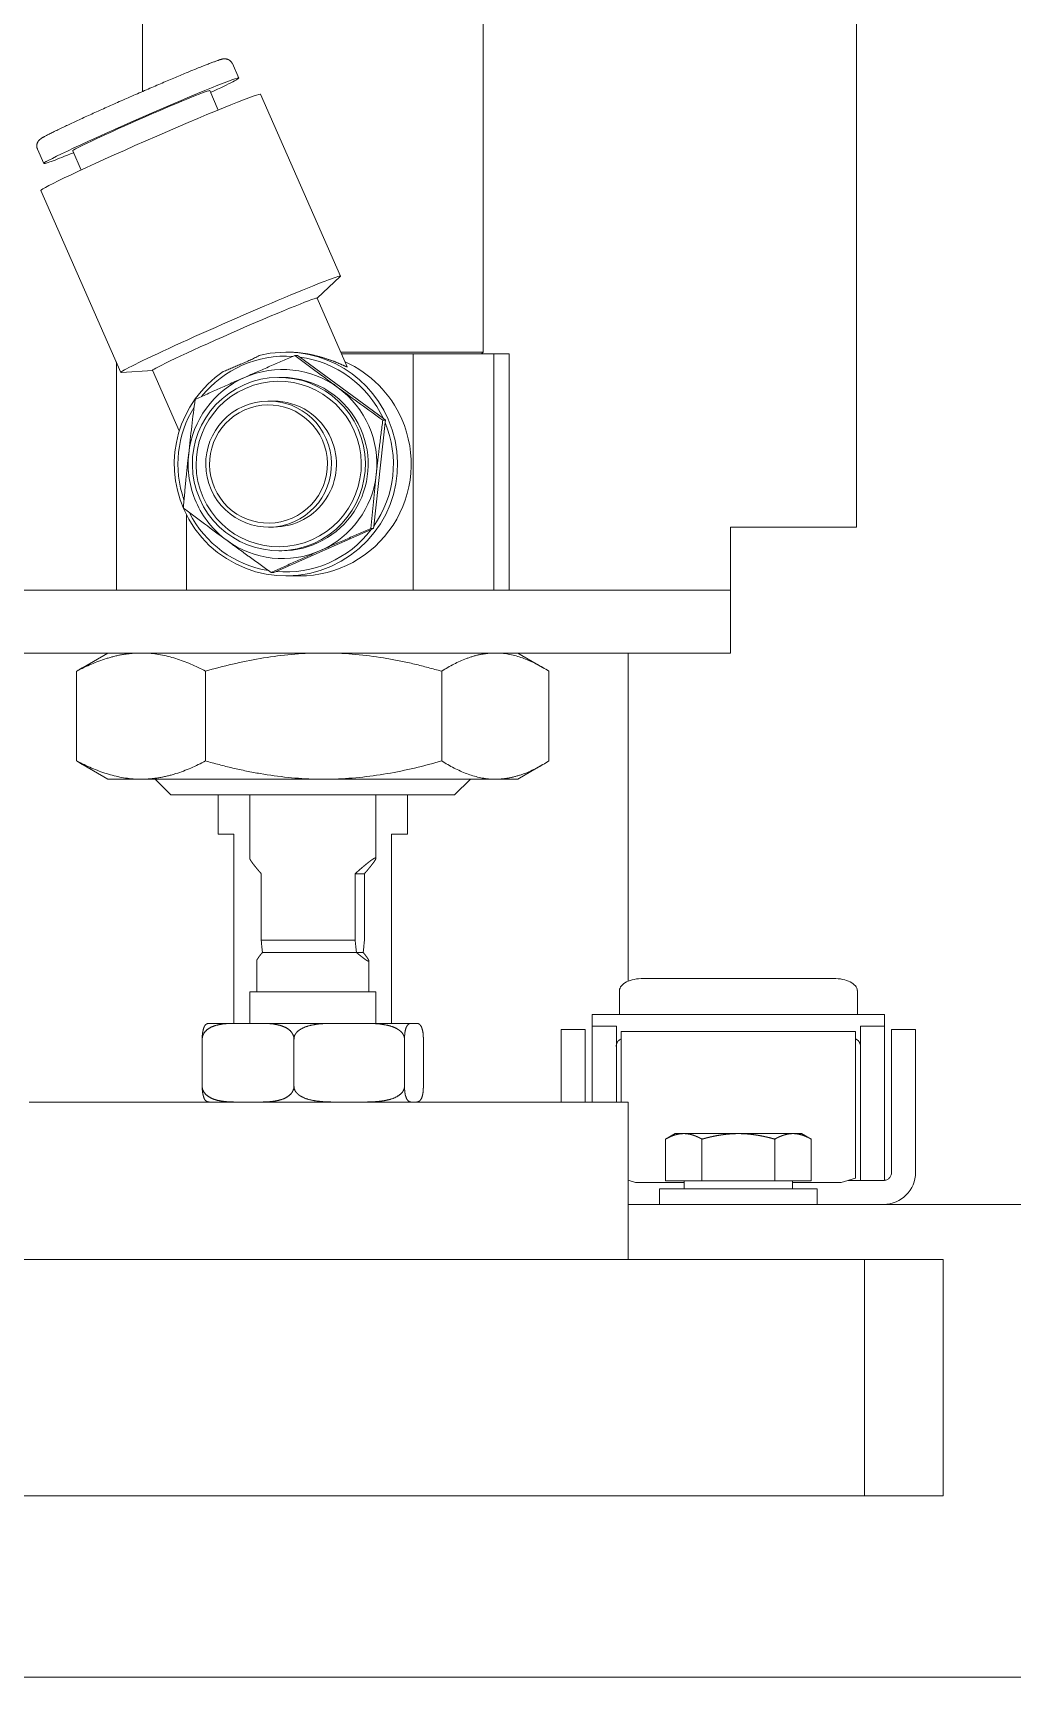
# Model space of a CAD drawing. Extents: x -681219 to -550379, y -242630 to -158199.
# Drawn here: x -672268.1 to -672206, y -213750.5 to -213646.1 of the extents above; entities that cross this region are included whole.
import ezdxf

# ---------------------------------------------------------------- set-up
doc = ezdxf.new("R2010")
doc.units = 0
doc.header["$LTSCALE"] = 1000
doc.linetypes.add('DASHED2', pattern=[9.525, 6.35, -3.175])
doc.layers.get('0').update_dxf_attribs({"linetype": 'CONTINUOUS'})
doc.layers.add('future', color=4, linetype='DASHED2', lineweight=0)

# ---------------------------------------------------------------- blocks, each defined once
blk = doc.blocks.new('A$Caddf9ae6')
at = {"color": 0}
for p, q in [((165.81, -3955.47), (165.81, -3555.47)), ((195.81, -3576.47), (195.81, -3763.47)), ((177.31, -3743.47), (177.31, -3748.47)), ((192.31, -3743.47), (177.31, -3743.47)), ((192.31, -3748.47), (192.31, -3743.47)), ((205.33, -3745.23), (197.85, -3745.23)), ((206.91, -3745.23), (205.33, -3745.23)), ((206.91, -3745.23), (206.91, -3746.75)), ((197.34, -3747.2), (199.25, -3747.2)), ((197.34, -3749.51), (197.34, -3747.26)), ((197.85, -3746.75), (205.33, -3746.75)), ((207.14, -3747.2), (199.25, -3747.2)), ((206.91, -3746.75), (205.33, -3746.75)), ((207.88, -3747.2), (207.14, -3747.2)), ((207.14, -3748.72), (207.14, -3747.2)), ((207.88, -3748.92), (207.88, -3747.2)), ((207.88, -3747.2), (207.88, -3747.2)), ((207.88, -3747.2), (207.88, -3765.74)), ((177.31, -3748.47), (192.31, -3748.47)), ((177.31, -3748.47), (177.31, -3818.47)), ((192.31, -3748.47), (192.31, -3818.47)), ((197.34, -3748.72), (199.25, -3748.72)), ((203.18, -3748.72), (199.25, -3748.72)), ((207.14, -3748.72), (203.18, -3748.72)), ((197.48, -3749.04), (197.2, -3749.94)), ((197.48, -3749.04), (198.18, -3749.04)), ((201.92, -3749.04), (198.18, -3749.04)), ((206.8, -3749.04), (201.92, -3749.04)), ((206.8, -3749.04), (206.8, -3763.9)), ((208.63, -3748.92), (207.88, -3748.92)), ((209.4, -3748.92), (208.63, -3748.92)), ((238.81, -3748.97), (472.81, -3748.97)), ((238.81, -3748.97), (238.81, -3756.97)), ((197.2, -3749.94), (197.2, -3753.03)), ((210.16, -3762.49), (210.16, -3750.45)), ((196.81, -3751.47), (195.81, -3751.47)), ((196.81, -3761.47), (196.81, -3751.47)), ((197.31, -3751.85), (199.96, -3751.85)), ((197.31, -3754.16), (197.31, -3751.85)), ((200.31, -3752.47), (199.96, -3751.85)), ((200.31, -3753), (200.31, -3752.47)), ((197.31, -3753.03), (196.81, -3753.03)), ((200.31, -3756.47), (200.31, -3753)), ((197.31, -3754.16), (199.96, -3754.16)), ((197.31, -3758.78), (197.31, -3754.16)), ((200.31, -3759.93), (200.31, -3756.47)), ((234.81, -3756.97), (230.81, -3756.97)), ((230.81, -3766.97), (230.81, -3756.97)), ((234.81, -3756.97), (234.81, -3766.97)), ((238.81, -3756.97), (234.81, -3756.97)), ((197.31, -3758.78), (199.96, -3758.78)), ((197.31, -3761.09), (197.31, -3758.78)), ((197.31, -3759.91), (196.81, -3759.91)), ((197.2, -3759.91), (197.2, -3763)), ((200.31, -3760.47), (200.31, -3759.93)), ((197.31, -3761.09), (199.96, -3761.09)), ((200.31, -3760.47), (199.96, -3761.09)), ((196.81, -3761.47), (195.81, -3761.47)), ((197.2, -3763), (197.35, -3763.47)), ((202.31, -3763.47), (192.31, -3763.47)), ((197.34, -3763.47), (197.34, -3763.43)), ((202.31, -3763.47), (202.31, -3765.47)), ((206.8, -3763.9), (202.31, -3763.9)), ((202.31, -3764.21), (207.14, -3764.21)), ((207.14, -3765.74), (207.14, -3764.21)), ((207.88, -3765.74), (207.88, -3764.01)), ((207.88, -3764.01), (208.63, -3764.01)), ((208.63, -3764.01), (209.4, -3764.01)), ((209.99, -3763.47), (230.81, -3763.47)), ((202.31, -3765.47), (202.31, -3801.47)), ((202.31, -3765.74), (207.14, -3765.74)), ((205.33, -3766.18), (202.31, -3766.18)), ((205.33, -3766.18), (206.91, -3766.18)), ((206.91, -3767.71), (206.91, -3766.18)), ((207.88, -3765.74), (207.14, -3765.74)), ((207.88, -3765.74), (207.88, -3765.74)), ((230.81, -3766.97), (230.81, -3799.97)), ((234.81, -3799.97), (234.81, -3766.97)), ((202.31, -3767.71), (205.33, -3767.71)), ((205.33, -3767.71), (206.91, -3767.71)), ((223.97, -3768.49), (229.66, -3768.49)), ((222.81, -3770.47), (223.71, -3768.92)), ((230.81, -3770.47), (229.9, -3768.89)), ((222.81, -3770.47), (222.81, -3771.66)), ((222.81, -3771.66), (222.81, -3772.12)), ((234.81, -3771), (249.81, -3771)), ((249.81, -3771.99), (249.81, -3771)), ((222.81, -3772.12), (222.81, -3782.28)), ((234.81, -3771.99), (249.81, -3771.99)), ((249.81, -3771.99), (249.81, -3777.1)), ((249.81, -3772.77), (249.91, -3772.67)), ((249.91, -3775.1), (249.91, -3772.67)), ((249.91, -3772.67), (481.71, -3772.67)), ((221.81, -3774.47), (222.81, -3773.47)), ((221.81, -3774.47), (221.81, -3774.49)), ((221.81, -3774.49), (221.81, -3792.47)), ((223.97, -3775.29), (229.66, -3775.29)), ((249.91, -3781.68), (249.91, -3775.1)), ((203.31, -3776.45), (206.31, -3776.45)), ((202.45, -3777.47), (202.45, -3777.47)), ((203.31, -3777.65), (206.31, -3777.65)), ((207.31, -3777.01), (207.31, -3776.96)), ((207.31, -3777.09), (207.31, -3777.01)), ((207.31, -3778.42), (207.31, -3777.09)), ((219.31, -3778.47), (219.31, -3777.47)), ((221.81, -3777.47), (219.31, -3777.47)), ((234.81, -3777.1), (249.81, -3777.1)), ((249.81, -3781.64), (249.81, -3777.1)), ((207.31, -3780.91), (207.31, -3778.42)), ((219.31, -3778.47), (207.31, -3778.47)), ((245.45, -3778.88), (238.87, -3779.6)), ((245.6, -3778.86), (245.45, -3778.88)), ((245.6, -3779.03), (245.6, -3778.86)), ((245.7, -3778.99), (245.6, -3778.86)), ((249.61, -3784.31), (245.7, -3778.99)), ((207.31, -3779.47), (209.31, -3779.47)), ((209.31, -3779.47), (209.31, -3779.49)), ((209.31, -3779.49), (209.31, -3787.47)), ((209.31, -3779.92), (211.29, -3779.92)), ((217.79, -3779.47), (221.81, -3779.47)), ((238.65, -3779.76), (235.99, -3785.8)), ((238.72, -3779.61), (238.65, -3779.76)), ((238.87, -3779.6), (238.72, -3779.61)), ((238.72, -3779.78), (238.72, -3779.61)), ((207.31, -3781.41), (207.31, -3780.91)), ((211.81, -3780.7), (211.81, -3780.27)), ((211.81, -3780.7), (211.81, -3786.66)), ((212.59, -3780.19), (216.81, -3780.19)), ((212.59, -3780.78), (212.59, -3786.74)), ((216.81, -3780.78), (212.59, -3780.78)), ((216.81, -3780.78), (216.81, -3780.19)), ((207.31, -3787.37), (207.31, -3781.41)), ((253.34, -3783.19), (248.99, -3781.28)), ((253.34, -3783.18), (254.72, -3781.74)), ((266.28, -3786.79), (254.74, -3781.72)), ((222.81, -3782.28), (222.81, -3783.28)), ((222.81, -3783.28), (222.81, -3794.09)), ((203.31, -3784.66), (206.31, -3784.66)), ((235.71, -3785.17), (235.71, -3784.31)), ((249.7, -3784.43), (249.61, -3784.31)), ((249.7, -3784.6), (249.7, -3784.43)), ((249.91, -3785.17), (249.91, -3785.13)), ((235.99, -3785.8), (235.93, -3785.94)), ((235.93, -3786.11), (235.93, -3785.94)), ((237.31, -3785.62), (237.31, -3785.44)), ((238.81, -3786.27), (238.81, -3785.96)), ((246.81, -3786.27), (246.81, -3785.96)), ((248.31, -3785.62), (248.31, -3785.44)), ((207.31, -3787.78), (207.31, -3787.37)), ((209.31, -3787.02), (211.29, -3787.02)), ((212.59, -3786.74), (216.81, -3786.74)), ((207.31, -3787.47), (209.31, -3787.47)), ((207.31, -3789.97), (207.31, -3787.78)), ((217.79, -3787.47), (221.81, -3787.47)), ((268.23, -3788.57), (267.31, -3788.17)), ((207.31, -3788.47), (219.31, -3788.47)), ((219.31, -3789.47), (219.31, -3788.47)), ((203.31, -3790.48), (206.31, -3790.48)), ((221.81, -3789.47), (219.31, -3789.47)), ((223.97, -3790.27), (229.66, -3790.27)), ((266.51, -3790), (265.28, -3789.47)), ((234.81, -3791.48), (239.59, -3791.48)), ((221.81, -3792.47), (222.81, -3793.47)), ((248.76, -3793.63), (244.91, -3791.94)), ((248.75, -3793.62), (248.62, -3795.62)), ((222.81, -3794.09), (222.81, -3794.63)), ((222.81, -3794.63), (222.81, -3796.47)), ((266.46, -3794.27), (481.71, -3794.27)), ((260.17, -3800.71), (248.63, -3795.64)), ((222.81, -3796.47), (223.72, -3798.04)), ((230.81, -3796.47), (229.9, -3798.04)), ((234.81, -3795.93), (249.29, -3795.93)), ((223.97, -3798.45), (229.66, -3798.45)), ((262.69, -3798.7), (261.47, -3798.16)), ((230.81, -3809.97), (230.81, -3799.97)), ((234.81, -3799.97), (234.81, -3809.97)), ((262.8, -3800.93), (261.89, -3800.53))]:
    blk.add_line(p, q, dxfattribs=at)
for centre, radius, start, end in [((197.85, -3747.26), 2.03, 90, 180), ((197.85, -3747.26), 0.508, 90, 180), ((205.85, -3749.23), 0.508, 22.0243, 90), ((205.85, -3763.71), 0.508, 270, 337.9757), ((203.31, -3776.96), 1, 177.2991, 180), ((206.31, -3776.96), 1, 0, 4.5168), ((203.31, -3789.97), 1, 180, 184.5168), ((206.31, -3789.97), 1, 355.4832, 0)]:
    blk.add_arc(centre, radius, start, end, dxfattribs=at)
for centre, major_axis, ratio, start_param, end_param in [((209.4, -3750.45), (0, 1.52), 0.5, 4.712389, 6.283185), ((209.4, -3762.49), (0, -1.52), 0.5, 0, 1.570796), ((242.81, -3784.31), (-7.1, 0), 0.997648, 4.297924, 6.283185), ((242.81, -3785.17), (-7.1, 0), 0.997648, 4.297924, 7.439516), ((242.81, -3785.19), (-6.85, 0), 0.997648, 4.31805, 5.324995), ((242.81, -3784.31), (-7.1, 0), 0.997648, 3.563114, 4.297924), ((242.81, -3785.17), (7.1, 0), 0.997648, 6.05272, 7.439516), ((242.81, -3785.19), (6.85, 0), 0.997648, 0.12926, 1.136205), ((242.81, -3785.19), (-6.85, 0), 0.997648, 5.365247, 6.372193), ((242.81, -3785.62), (-5.5, 0), 0.997648, 4.297924, 7.439516), ((242.81, -3785.44), (-5.5, 0), 0.997648, 4.297924, 6.283185), ((242.81, -3785.39), (-6, 0), 0.997648, 4.821522, 5.86872), ((242.81, -3785.39), (-6, 0), 0.997648, 3.774325, 4.821522), ((242.81, -3784.29), (5.35, 0), 0.997648, 1.274472, 1.274474), ((242.81, -3785.63), (-5.25, 0), 0.997648, 4.297924, 7.439516), ((242.81, -3785.62), (5.5, 0), 0.997648, 4.297924, 7.439516), ((242.81, -3785.63), (5.25, 0), 0.997648, 4.297924, 7.439516), ((242.81, -3785.44), (5.5, 0), 0.997648, 0, 1.156331), ((242.81, -3786.27), (-4, 0), 0.997648, 4.297924, 7.439516), ((242.81, -3785.96), (-4, 0), 0.997648, 4.297924, 6.283185), ((242.81, -3785.39), (6, 0), 0.997648, 5.86872, 6.915918), ((251.68, -3788.68), (3.05, 6.96), 0.027602, 3.078788, 6.220381), ((251.68, -3788.68), (3.05, 6.96), 0.027602, 6.220381, 6.359124), ((242.81, -3785.39), (-6, 0), 0.997648, 5.86872, 6.915918), ((242.81, -3786.28), (-3.75, 0), 0.997648, 4.297924, 7.439516), ((242.81, -3786.27), (4, 0), 0.997648, 4.297924, 7.439516), ((242.81, -3786.28), (3.75, 0), 0.997648, 4.297924, 7.439516), ((242.81, -3785.96), (4, 0), 0.997648, 0, 1.156331), ((251.05, -3788.41), (2.29, 5.22), 0.027602, 6.220381, 6.283185), ((251.05, -3788.41), (2.29, 5.22), 0.027602, 3.141593, 6.220381), ((242.81, -3785.19), (6.85, 0), 0.997648, 5.387398, 6.350839), ((242.81, -3785.19), (-6.85, 0), 0.997648, 0.161221, 1.103123), ((263.23, -3793.75), (3.05, 6.96), 0.027602, 3.141593, 6.220381), ((263.23, -3793.75), (3.05, 6.96), 0.027602, 6.220381, 6.283185), ((242.81, -3785.39), (6, 0), 0.997648, 4.821522, 5.86872), ((264.6, -3794.35), (-2.71, -6.18), 0.027602, 6.220381, 9.361973), ((264.6, -3794.35), (2.71, 6.18), 0.027602, 6.220381, 7.073385), ((242.81, -3785.39), (6, 0), 0.997648, 3.774325, 4.297924), ((242.81, -3785.17), (-7.1, 0), 0.997648, 1.156331, 2.543128), ((264.6, -3794.35), (-1.91, -4.35), 0.027602, 0, 3.078788), ((264.6, -3794.35), (1.91, 4.35), 0.027602, 6.220381, 6.283185), ((242.81, -3785.39), (6, 0), 0.997648, 4.297924, 4.821522), ((242.81, -3785.19), (6.85, 0), 0.997648, 4.374871, 5.268292), ((251.68, -3788.68), (-3.05, -6.96), 0.027602, 6.207247, 6.220381), ((264.6, -3794.35), (-2.71, -6.18), 0.027602, 5.492986, 6.220381)]:
    blk.add_ellipse(centre, major_axis=major_axis, ratio=ratio, start_param=start_param, end_param=end_param, dxfattribs=at)
for points, weights, degree in [([(200.31, -3753), (200.31, -3752.47), (199.96, -3751.85)], [1, 1.0379548493, 1], 2), ([(199.96, -3754.16), (200.31, -3753.54), (200.31, -3753)], [1, 1.0379548493, 1], 2), ([(200.31, -3756.47), (200.31, -3755.4), (199.96, -3754.16)], [1, 1.0379548493, 1], 2), ([(199.96, -3758.78), (200.31, -3757.54), (200.31, -3756.47)], [1, 1.0379548493, 1], 2), ([(200.31, -3759.93), (200.31, -3759.4), (199.96, -3758.78)], [1, 1.0379548493, 1], 2), ([(199.96, -3761.09), (200.31, -3760.47), (200.31, -3759.93)], [1, 1.0379548493, 1], 2), ([(211.26, -3779.94), (211.26, -3779.86), (211.45, -3779.98), (211.81, -3780.27)], [1, 0.973657977129, 0.973657977129, 1], 3), ([(211.81, -3780.7), (211.45, -3780.27), (211.26, -3780.01), (211.26, -3779.94)], [1, 0.973657977129, 0.973657977129, 1], 3), ([(216.81, -3780.19), (217.46, -3779.63), (217.81, -3779.38), (217.81, -3779.49)], [1, 0.956942897796, 0.956942897796, 1], 3), ([(217.81, -3779.49), (217.81, -3779.6), (217.46, -3780.05), (216.81, -3780.78)], [1, 0.956942897796, 0.956942897796, 1], 3), ([(211.29, -3787.02), (211.35, -3787.02), (211.53, -3786.9), (211.81, -3786.66)], [0.987372383912, 0.974707984525, 0.978917189888, 1], 3), ([(216.81, -3786.74), (217.36, -3787.22), (217.7, -3787.47), (217.79, -3787.47)], [1, 0.96369489536, 0.958001711993, 0.982920449899], 3)]:
    blk.add_rational_spline(points, weights, degree=degree, dxfattribs=at)
for points, knots in [([(222.81, -3771.66), (222.83, -3771.4), (222.86, -3771.13), (222.98, -3770.59), (223.06, -3770.32), (223.36, -3769.52), (223.64, -3769), (223.97, -3768.49)], [0.019331873, 0.019331873, 0.019331873, 0.019331873, 0.021108454, 0.021108454, 0.022885035, 0.022885035, 0.026438197, 0.026438197, 0.026438197, 0.026438197]), ([(229.66, -3768.49), (229.99, -3769.01), (230.27, -3769.54), (230.67, -3770.6), (230.79, -3771.13), (230.81, -3771.66)], [0.011206969, 0.011206969, 0.011206969, 0.011206969, 0.014767435, 0.014767435, 0.018327902, 0.018327902, 0.018327902, 0.018327902]), ([(223.97, -3775.29), (223.64, -3774.77), (223.36, -3774.24), (222.96, -3773.18), (222.84, -3772.65), (222.81, -3772.12)], [0.011206969, 0.011206969, 0.011206969, 0.011206969, 0.014767435, 0.014767435, 0.018327902, 0.018327902, 0.018327902, 0.018327902]), ([(230.81, -3772.12), (230.8, -3772.38), (230.76, -3772.65), (230.65, -3773.19), (230.56, -3773.46), (230.26, -3774.26), (229.99, -3774.78), (229.66, -3775.29)], [0.019331873, 0.019331873, 0.019331873, 0.019331873, 0.021108454, 0.021108454, 0.022885035, 0.022885035, 0.026438197, 0.026438197, 0.026438197, 0.026438197]), ([(222.81, -3782.28), (222.84, -3781.11), (222.96, -3779.93), (223.36, -3777.58), (223.64, -3776.43), (223.97, -3775.29)], [0.017779782, 0.017779782, 0.017779782, 0.017779782, 0.021329479, 0.021329479, 0.024879177, 0.024879177, 0.024879177, 0.024879177]), ([(229.66, -3775.29), (229.82, -3775.86), (229.97, -3776.43), (230.25, -3777.59), (230.37, -3778.18), (230.67, -3779.93), (230.79, -3781.11), (230.81, -3782.28)], [0.009669481, 0.009669481, 0.009669481, 0.009669481, 0.011445487, 0.011445487, 0.013221494, 0.013221494, 0.016773507, 0.016773507, 0.016773507, 0.016773507]), ([(202.31, -3776.97), (202.31, -3776.93), (202.31, -3776.89), (202.33, -3776.8), (202.34, -3776.75), (202.4, -3776.67), (202.43, -3776.65), (202.5, -3776.6), (202.55, -3776.57), (202.68, -3776.52), (202.77, -3776.5), (202.94, -3776.47), (203, -3776.47), (203.15, -3776.46), (203.23, -3776.45), (203.31, -3776.45)], [0.00466425, 0.00466425, 0.00466425, 0.00466425, 0.005435965, 0.005435965, 0.006415942, 0.006415942, 0.00690593, 0.00690593, 0.007395919, 0.007395919, 0.007885907, 0.007885907, 0.008130901, 0.008130901, 0.008375895, 0.008375895, 0.008375895, 0.008375895]), ([(206.31, -3776.45), (206.4, -3776.45), (206.48, -3776.46), (206.62, -3776.47), (206.69, -3776.47), (206.8, -3776.49), (206.85, -3776.5), (206.94, -3776.53), (206.98, -3776.54), (207.08, -3776.57), (207.13, -3776.6), (207.2, -3776.65), (207.23, -3776.67), (207.29, -3776.75), (207.3, -3776.8), (207.31, -3776.9), (207.31, -3776.96), (207.31, -3777.01)], [0.000000197, 0.000000197, 0.000000197, 0.000000197, 0.000244809, 0.000244809, 0.000489421, 0.000489421, 0.000734033, 0.000734033, 0.000978644, 0.000978644, 0.001467868, 0.001467868, 0.001957092, 0.001957092, 0.00293554, 0.00293554, 0.003913987, 0.003913987, 0.003913987, 0.003913987]), ([(203.31, -3777.65), (203.23, -3777.65), (203.15, -3777.65), (203, -3777.63), (202.94, -3777.63), (202.82, -3777.61), (202.77, -3777.6), (202.68, -3777.58), (202.65, -3777.56), (202.55, -3777.53), (202.5, -3777.5), (202.43, -3777.45), (202.4, -3777.43), (202.34, -3777.35), (202.33, -3777.3), (202.31, -3777.21), (202.31, -3777.17), (202.31, -3777.13)], [0.000000197, 0.000000197, 0.000000197, 0.000000197, 0.000244809, 0.000244809, 0.000489421, 0.000489421, 0.000734033, 0.000734033, 0.000978644, 0.000978644, 0.001467868, 0.001467868, 0.001957092, 0.001957092, 0.00293554, 0.00293554, 0.003706499, 0.003706499, 0.003706499, 0.003706499]), ([(202.31, -3780.71), (202.31, -3780.47), (202.31, -3780.24), (202.33, -3779.69), (202.34, -3779.39), (202.4, -3778.94), (202.43, -3778.79), (202.5, -3778.5), (202.55, -3778.35), (202.68, -3778.08), (202.77, -3777.94), (202.94, -3777.78), (203, -3777.74), (203.15, -3777.67), (203.23, -3777.65), (203.31, -3777.65)], [0.00466425, 0.00466425, 0.00466425, 0.00466425, 0.005435965, 0.005435965, 0.006415942, 0.006415942, 0.00690593, 0.00690593, 0.007395919, 0.007395919, 0.007885907, 0.007885907, 0.008130901, 0.008130901, 0.008375895, 0.008375895, 0.008375895, 0.008375895]), ([(207.31, -3777.09), (207.31, -3777.14), (207.31, -3777.2), (207.3, -3777.3), (207.29, -3777.35), (207.23, -3777.43), (207.2, -3777.45), (207.13, -3777.5), (207.08, -3777.53), (206.94, -3777.58), (206.86, -3777.6), (206.69, -3777.63), (206.62, -3777.63), (206.48, -3777.65), (206.4, -3777.65), (206.31, -3777.65)], [0.004455988, 0.004455988, 0.004455988, 0.004455988, 0.005435965, 0.005435965, 0.006415942, 0.006415942, 0.00690593, 0.00690593, 0.007395919, 0.007395919, 0.007885907, 0.007885907, 0.008130901, 0.008130901, 0.008375895, 0.008375895, 0.008375895, 0.008375895]), ([(206.31, -3777.65), (206.4, -3777.65), (206.48, -3777.67), (206.62, -3777.74), (206.69, -3777.78), (206.8, -3777.89), (206.85, -3777.95), (206.94, -3778.08), (206.98, -3778.15), (207.08, -3778.36), (207.13, -3778.5), (207.2, -3778.8), (207.23, -3778.95), (207.29, -3779.39), (207.3, -3779.7), (207.31, -3780.3), (207.31, -3780.6), (207.31, -3780.91)], [0.000000197, 0.000000197, 0.000000197, 0.000000197, 0.000244809, 0.000244809, 0.000489421, 0.000489421, 0.000734033, 0.000734033, 0.000978644, 0.000978644, 0.001467868, 0.001467868, 0.001957092, 0.001957092, 0.00293554, 0.00293554, 0.003913987, 0.003913987, 0.003913987, 0.003913987]), ([(237.32, -3782.98), (237.56, -3782.45), (237.8, -3781.9), (238.26, -3780.83), (238.49, -3780.31), (238.72, -3779.78)], [0.00968485, 0.00968485, 0.00968485, 0.00968485, 0.01143811, 0.01143811, 0.01319137, 0.01319137, 0.01319137, 0.01319137]), ([(242.16, -3779.44), (242.45, -3779.41), (242.75, -3779.38), (243.33, -3779.31), (243.61, -3779.28), (244.47, -3779.17), (245.04, -3779.1), (245.6, -3779.03)], [0.003505342, 0.003505342, 0.003505342, 0.003505342, 0.004378342, 0.004378342, 0.005251342, 0.005251342, 0.006997343, 0.006997343, 0.006997343, 0.006997343]), ([(203.31, -3784.66), (203.23, -3784.66), (203.15, -3784.64), (203, -3784.58), (202.94, -3784.53), (202.82, -3784.42), (202.77, -3784.36), (202.68, -3784.23), (202.65, -3784.16), (202.55, -3783.96), (202.5, -3783.81), (202.43, -3783.52), (202.4, -3783.37), (202.34, -3782.92), (202.33, -3782.62), (202.31, -3782.08), (202.31, -3781.84), (202.31, -3781.6)], [0.000000197, 0.000000197, 0.000000197, 0.000000197, 0.000244809, 0.000244809, 0.000489421, 0.000489421, 0.000734033, 0.000734033, 0.000978644, 0.000978644, 0.001467868, 0.001467868, 0.001957092, 0.001957092, 0.00293554, 0.00293554, 0.003706499, 0.003706499, 0.003706499, 0.003706499]), ([(207.31, -3781.41), (207.31, -3781.71), (207.31, -3782.01), (207.3, -3782.62), (207.29, -3782.92), (207.23, -3783.37), (207.2, -3783.52), (207.13, -3783.81), (207.08, -3783.96), (206.94, -3784.24), (206.86, -3784.37), (206.69, -3784.53), (206.62, -3784.58), (206.48, -3784.65), (206.4, -3784.66), (206.31, -3784.66)], [0.004455988, 0.004455988, 0.004455988, 0.004455988, 0.005435965, 0.005435965, 0.006415942, 0.006415942, 0.00690593, 0.00690593, 0.007395919, 0.007395919, 0.007885907, 0.007885907, 0.008130901, 0.008130901, 0.008375895, 0.008375895, 0.008375895, 0.008375895]), ([(247.65, -3781.85), (247.83, -3782.09), (248, -3782.33), (248.35, -3782.79), (248.52, -3783.02), (249.03, -3783.71), (249.37, -3784.16), (249.7, -3784.6)], [0.003505342, 0.003505342, 0.003505342, 0.003505342, 0.004378342, 0.004378342, 0.005251342, 0.005251342, 0.006997343, 0.006997343, 0.006997343, 0.006997343]), ([(249.91, -3785.13), (249.91, -3785.04), (249.91, -3784.95), (249.9, -3784.56), (249.87, -3784.27), (249.79, -3783.7), (249.73, -3783.44), (249.6, -3782.94), (249.53, -3782.7), (249.38, -3782.27), (249.31, -3782.07), (249.17, -3781.74), (249.1, -3781.59), (249.03, -3781.43), (249.01, -3781.39), (248.99, -3781.32), (248.98, -3781.3), (248.98, -3781.29)], [0.012526382, 0.012526382, 0.012526382, 0.012526382, 0.012814567, 0.012814567, 0.013831657, 0.013831657, 0.014848747, 0.014848747, 0.015865837, 0.015865837, 0.016882927, 0.016882927, 0.017900018, 0.017900018, 0.018408563, 0.018408563, 0.018917108, 0.018917108, 0.018917108, 0.018917108]), ([(235.93, -3786.11), (236.15, -3785.61), (236.39, -3785.09), (236.85, -3784.04), (237.09, -3783.52), (237.32, -3782.98)], [0.006180413, 0.006180413, 0.006180413, 0.006180413, 0.007932631, 0.007932631, 0.00968485, 0.00968485, 0.00968485, 0.00968485]), ([(223.97, -3790.27), (223.8, -3789.7), (223.65, -3789.13), (223.38, -3787.97), (223.26, -3787.38), (222.96, -3785.63), (222.84, -3784.45), (222.81, -3783.28)], [0.009669481, 0.009669481, 0.009669481, 0.009669481, 0.011445487, 0.011445487, 0.013221494, 0.013221494, 0.016773507, 0.016773507, 0.016773507, 0.016773507]), ([(230.81, -3783.28), (230.79, -3784.46), (230.67, -3785.63), (230.26, -3787.99), (229.99, -3789.14), (229.66, -3790.27)], [0.017779782, 0.017779782, 0.017779782, 0.017779782, 0.021329479, 0.021329479, 0.024879177, 0.024879177, 0.024879177, 0.024879177]), ([(202.31, -3787.21), (202.31, -3787.01), (202.31, -3786.81), (202.33, -3786.36), (202.34, -3786.11), (202.4, -3785.74), (202.43, -3785.61), (202.5, -3785.37), (202.55, -3785.25), (202.68, -3785.02), (202.77, -3784.91), (202.94, -3784.77), (203, -3784.74), (203.15, -3784.68), (203.23, -3784.66), (203.31, -3784.66)], [0.000474361, 0.000474361, 0.000474361, 0.000474361, 0.00123952, 0.00123952, 0.002210358, 0.002210358, 0.002695777, 0.002695777, 0.003181196, 0.003181196, 0.003666615, 0.003666615, 0.003909324, 0.003909324, 0.004152034, 0.004152034, 0.004152034, 0.004152034]), ([(206.31, -3784.66), (206.4, -3784.66), (206.48, -3784.68), (206.63, -3784.74), (206.69, -3784.78), (206.86, -3784.91), (206.95, -3785.02), (207.08, -3785.26), (207.13, -3785.38), (207.2, -3785.62), (207.23, -3785.75), (207.29, -3786.12), (207.3, -3786.37), (207.31, -3786.87), (207.31, -3787.12), (207.31, -3787.37)], [0.012495439, 0.012495439, 0.012495439, 0.012495439, 0.012739884, 0.012739884, 0.012984329, 0.012984329, 0.013473219, 0.013473219, 0.013962109, 0.013962109, 0.014450999, 0.014450999, 0.015428779, 0.015428779, 0.016406559, 0.016406559, 0.016406559, 0.016406559]), ([(249.7, -3784.6), (249.47, -3785.13), (249.25, -3785.65), (248.78, -3786.72), (248.54, -3787.27), (248.31, -3787.8)], [0.002539277, 0.002539277, 0.002539277, 0.002539277, 0.004288054, 0.004288054, 0.006036832, 0.006036832, 0.006036832, 0.006036832]), ([(237.97, -3788.93), (237.8, -3788.7), (237.63, -3788.46), (237.28, -3787.98), (237.11, -3787.75), (236.6, -3787.04), (236.26, -3786.58), (235.93, -3786.11)], [0.003505342, 0.003505342, 0.003505342, 0.003505342, 0.004378342, 0.004378342, 0.005251342, 0.005251342, 0.006997343, 0.006997343, 0.006997343, 0.006997343]), ([(249.73, -3786.79), (249.53, -3787.18), (249.35, -3787.57), (249, -3788.37), (248.83, -3788.77), (248.68, -3789.16)], [0, 0, 0, 0, 0.001300313, 0.001300313, 0.002600626, 0.002600626, 0.002600626, 0.002600626]), ([(203.31, -3790.48), (203.23, -3790.48), (203.15, -3790.47), (203, -3790.41), (202.94, -3790.37), (202.76, -3790.23), (202.68, -3790.12), (202.55, -3789.89), (202.5, -3789.77), (202.42, -3789.52), (202.4, -3789.4), (202.34, -3789.03), (202.33, -3788.78), (202.31, -3788.33), (202.31, -3788.14), (202.31, -3787.94)], [0.012495439, 0.012495439, 0.012495439, 0.012495439, 0.012739884, 0.012739884, 0.012984329, 0.012984329, 0.013473219, 0.013473219, 0.013962109, 0.013962109, 0.014450999, 0.014450999, 0.015428779, 0.015428779, 0.016202081, 0.016202081, 0.016202081, 0.016202081]), ([(207.31, -3787.78), (207.31, -3788.03), (207.31, -3788.28), (207.3, -3788.79), (207.29, -3789.04), (207.23, -3789.41), (207.2, -3789.53), (207.13, -3789.78), (207.08, -3789.9), (206.94, -3790.13), (206.86, -3790.24), (206.69, -3790.37), (206.62, -3790.41), (206.47, -3790.47), (206.39, -3790.48), (206.31, -3790.48)], [0.000268683, 0.000268683, 0.000268683, 0.000268683, 0.00123952, 0.00123952, 0.002210358, 0.002210358, 0.002695777, 0.002695777, 0.003181196, 0.003181196, 0.003666615, 0.003666615, 0.003909324, 0.003909324, 0.004152034, 0.004152034, 0.004152034, 0.004152034]), ([(248.31, -3787.8), (248.07, -3788.34), (247.84, -3788.87), (247.37, -3789.91), (247.14, -3790.43), (246.91, -3790.93)], [0.006036832, 0.006036832, 0.006036832, 0.006036832, 0.007784571, 0.007784571, 0.009532311, 0.009532311, 0.009532311, 0.009532311]), ([(262.8, -3800.93), (262.85, -3800.96), (262.91, -3800.97), (263.02, -3800.98), (263.07, -3800.97), (263.16, -3800.96), (263.19, -3800.94), (263.26, -3800.91), (263.29, -3800.89), (263.34, -3800.86), (263.36, -3800.84), (263.4, -3800.79), (263.42, -3800.77), (263.5, -3800.67), (263.54, -3800.6), (263.72, -3800.27), (263.89, -3799.93), (264.29, -3799.08), (264.51, -3798.62), (264.99, -3797.58), (265.24, -3797.01), (265.78, -3795.83), (266.05, -3795.21), (266.58, -3793.98), (266.84, -3793.38), (267.33, -3792.24), (267.55, -3791.71), (267.94, -3790.77), (268.1, -3790.36), (268.35, -3789.71), (268.44, -3789.47), (268.51, -3789.23), (268.53, -3789.2), (268.53, -3789.05)], [4.775194, 4.775194, 4.775194, 4.775194, 4.784528, 4.784528, 4.794775, 4.794775, 4.8074, 4.8074, 4.823056, 4.823056, 4.844893, 4.844893, 4.88747, 4.88747, 5.070139, 5.070139, 5.453601, 5.453601, 5.778215, 5.778215, 6.099734, 6.099734, 6.420554, 6.420554, 6.74127, 6.74127, 7.062302, 7.062302, 7.38466, 7.38466, 7.714234, 7.714234, 7.853982, 7.853982, 7.853982, 7.853982]), ([(268.53, -3789.05), (268.53, -3789.03), (268.53, -3789.02), (268.53, -3788.98), (268.52, -3788.96), (268.51, -3788.9), (268.5, -3788.87), (268.47, -3788.79), (268.44, -3788.75), (268.36, -3788.66), (268.31, -3788.62), (268.24, -3788.58), (268.24, -3788.58), (268.23, -3788.57)], [1.57079633, 1.57079633, 1.57079633, 1.57079633, 1.58335725, 1.58335725, 1.59591817, 1.59591817, 1.6084791, 1.6084791, 1.62104002, 1.62104002, 1.63195537, 1.63195537, 1.63360095, 1.63360095, 1.63360095, 1.63360095]), ([(202.32, -3790.05), (202.32, -3790.06), (202.32, -3790.07), (202.33, -3790.13), (202.34, -3790.19), (202.4, -3790.26), (202.43, -3790.29), (202.5, -3790.34), (202.55, -3790.36), (202.68, -3790.41), (202.77, -3790.43), (202.94, -3790.46), (203, -3790.47), (203.15, -3790.48), (203.23, -3790.48), (203.31, -3790.48)], [0.005244118, 0.005244118, 0.005244118, 0.005244118, 0.005435965, 0.005435965, 0.006415942, 0.006415942, 0.00690593, 0.00690593, 0.007395919, 0.007395919, 0.007885907, 0.007885907, 0.008130901, 0.008130901, 0.008375895, 0.008375895, 0.008375895, 0.008375895]), ([(206.31, -3790.48), (206.4, -3790.48), (206.48, -3790.48), (206.62, -3790.47), (206.69, -3790.46), (206.8, -3790.44), (206.85, -3790.43), (206.94, -3790.41), (206.98, -3790.4), (207.08, -3790.36), (207.13, -3790.34), (207.2, -3790.29), (207.23, -3790.26), (207.29, -3790.18), (207.3, -3790.13), (207.31, -3790.07), (207.31, -3790.06), (207.31, -3790.05)], [0.000000197, 0.000000197, 0.000000197, 0.000000197, 0.000244809, 0.000244809, 0.000489421, 0.000489421, 0.000734033, 0.000734033, 0.000978644, 0.000978644, 0.001467868, 0.001467868, 0.001957092, 0.001957092, 0.00293554, 0.00293554, 0.003125856, 0.003125856, 0.003125856, 0.003125856]), ([(222.81, -3794.09), (222.83, -3793.76), (222.86, -3793.44), (222.98, -3792.79), (223.06, -3792.47), (223.36, -3791.51), (223.64, -3790.89), (223.97, -3790.27)], [0.019331873, 0.019331873, 0.019331873, 0.019331873, 0.021108454, 0.021108454, 0.022885035, 0.022885035, 0.026438197, 0.026438197, 0.026438197, 0.026438197]), ([(229.66, -3790.27), (229.99, -3790.89), (230.27, -3791.53), (230.67, -3792.8), (230.79, -3793.44), (230.81, -3794.09)], [0.011206969, 0.011206969, 0.011206969, 0.011206969, 0.014767435, 0.014767435, 0.018327902, 0.018327902, 0.018327902, 0.018327902]), ([(243.47, -3791.34), (243.17, -3791.38), (242.88, -3791.41), (242.3, -3791.47), (242.01, -3791.5), (241.15, -3791.58), (240.59, -3791.63), (240.02, -3791.68)], [0.003505342, 0.003505342, 0.003505342, 0.003505342, 0.004378342, 0.004378342, 0.005251342, 0.005251342, 0.006997343, 0.006997343, 0.006997343, 0.006997343]), ([(223.97, -3798.45), (223.64, -3797.82), (223.36, -3797.19), (222.96, -3795.91), (222.84, -3795.27), (222.81, -3794.63)], [0.011206969, 0.011206969, 0.011206969, 0.011206969, 0.014767435, 0.014767435, 0.018327902, 0.018327902, 0.018327902, 0.018327902]), ([(230.81, -3794.63), (230.8, -3794.95), (230.76, -3795.28), (230.65, -3795.92), (230.56, -3796.25), (230.26, -3797.2), (229.99, -3797.83), (229.66, -3798.45)], [0.019331873, 0.019331873, 0.019331873, 0.019331873, 0.021108454, 0.021108454, 0.022885035, 0.022885035, 0.026438197, 0.026438197, 0.026438197, 0.026438197])]:
    blk.add_open_spline(points, degree=3, knots=knots, dxfattribs=at)
for points in [[(238.72, -3779.78), (239.84, -3779.68), (240.99, -3779.57), (242.16, -3779.44)], [(245.6, -3779.03), (246.27, -3779.96), (246.95, -3780.9), (247.65, -3781.85)], [(212.59, -3780.19), (212.32, -3780.22), (212.06, -3780.24), (211.81, -3780.27)], [(211.81, -3780.7), (212.06, -3780.73), (212.32, -3780.75), (212.59, -3780.78)], [(248.98, -3781.29), (248.98, -3781.28), (248.99, -3781.27), (248.99, -3781.28)], [(212.59, -3786.74), (212.32, -3786.72), (212.06, -3786.69), (211.81, -3786.66)], [(240.02, -3791.68), (239.35, -3790.79), (238.67, -3789.88), (237.97, -3788.93)], [(246.91, -3790.93), (245.78, -3791.08), (244.64, -3791.22), (243.47, -3791.34)], [(223.72, -3798.04), (223.8, -3798.18), (223.88, -3798.31), (223.97, -3798.45)], [(229.66, -3798.45), (229.74, -3798.31), (229.83, -3798.18), (229.9, -3798.04)]]:
    blk.add_open_spline(points, degree=3, dxfattribs=at)

msp = doc.modelspace()

# ---------------------------------------------------------------- block references
at = {"layer": 'future', "xscale": -1, "rotation": 270}
msp.add_blockref('A$Caddf9ae6', (-668466.9156, -213916.3249), dxfattribs=at)

doc.saveas('drawing.dxf')
